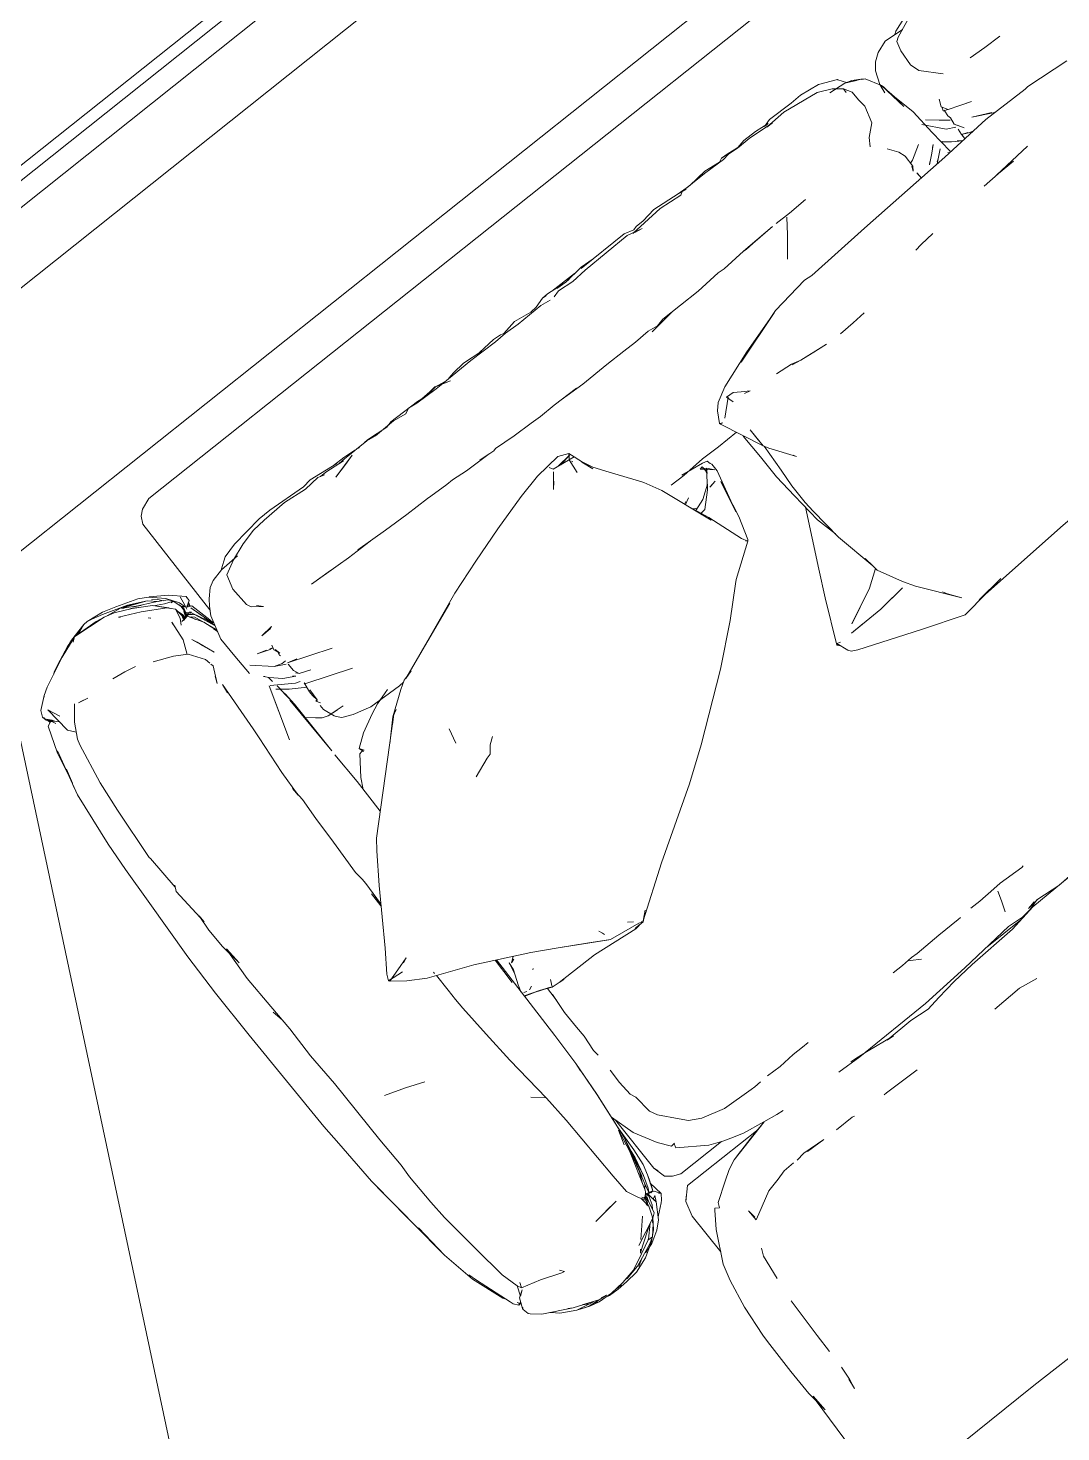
# Model space of a CAD drawing. Header units: millimetres. Extents: x 0 to 57242, y -59538 to 11130.
# Drawn here: x 10766 to 11862, y -1116 to 373 of the extents above; entities that cross this region are included whole.
import ezdxf

# ---------------------------------------------------------------- set-up
doc = ezdxf.new("R2010")
doc.units = ezdxf.units.MM
for name, color, linetype, lineweight in [('A-GLAZ', 151, 'Continuous', 9), ('G-IMPT', 8, 'Continuous', 9), ('I-FURN', 30, 'Continuous', 9)]:
    doc.layers.add(name, color=color, linetype=linetype, lineweight=lineweight)

# ---------------------------------------------------------------- blocks, each defined once
blk = doc.blocks.new('M_Window-Single-Hung - 1015 x 1500mm-351340-Level 0')
at = {"layer": 'A-GLAZ'}
for p, q in [((-507.5, 160), (507.5, 160)), ((475.75, -58.4), (-475.75, -58.4)), ((-431.3, -147.3), (431.3, -147.3)), ((507.5, -160), (-507.5, -160))]:
    blk.add_line(p, q, dxfattribs=at)
at = {"layer": 'A-GLAZ', "lineweight": 18}
for p, q in [((-507.5, -160), (-507.5, 160)), ((507.5, 160), (507.5, -160)), ((-507.5, -58.4), (-475.75, -58.4)), ((-475.75, -147.3), (-475.75, -58.4)), ((475.75, -58.4), (507.5, -58.4)), ((475.75, -147.3), (475.75, -58.4)), ((-475.75, -102.85), (-431.3, -102.85)), ((-431.3, -147.3), (-431.3, -102.85)), ((431.3, -147.3), (431.3, -102.85)), ((475.75, -102.85), (431.3, -102.85)), ((-431.3, -125.075), (431.3, -125.075)), ((-507.5, -147.3), (-431.3, -147.3)), ((431.3, -147.3), (507.5, -147.3))]:
    blk.add_line(p, q, dxfattribs=at)
blk = doc.blocks.new('M_Window-Single-Hung - 1015 x 1500mm-351075-Level 0')
at = {"layer": 'A-GLAZ'}
for p, q in [((-507.5, 160), (507.5, 160)), ((475.75, -58.4), (-475.75, -58.4)), ((-431.3, -147.3), (431.3, -147.3)), ((507.5, -160), (-507.5, -160))]:
    blk.add_line(p, q, dxfattribs=at)
at = {"layer": 'A-GLAZ', "lineweight": 18}
for p, q in [((-507.5, -160), (-507.5, 160)), ((507.5, 160), (507.5, -160)), ((-507.5, -58.4), (-475.75, -58.4)), ((-475.75, -147.3), (-475.75, -58.4)), ((475.75, -58.4), (507.5, -58.4)), ((475.75, -147.3), (475.75, -58.4)), ((-475.75, -102.85), (-431.3, -102.85)), ((-431.3, -147.3), (-431.3, -102.85)), ((431.3, -147.3), (431.3, -102.85)), ((475.75, -102.85), (431.3, -102.85)), ((-431.3, -125.075), (431.3, -125.075)), ((-507.5, -147.3), (-431.3, -147.3)), ((431.3, -147.3), (507.5, -147.3))]:
    blk.add_line(p, q, dxfattribs=at)
blk = doc.blocks.new('LR1190_SOFA_19 - SOFA_ICV_DXF-1032981-Level 0')
at = {"layer": 'G-IMPT'}
for p, q in [((-943.8, 1433.1), (1708.9, 1433.8)), ((1708.9, 1433.8), (1721, 1429.4)), ((1721, 1429.4), (1727, 1424.3)), ((1730.6, 1416.5), (1727, 1424.3)), ((1731.5, 1301.3), (1730.6, 1416.5)), ((1822.1, 1370.2), (1807.8, 1365.7)), ((1822.1, 1370.2), (1841.3, 1372.7)), ((1823.8, 1368.2), (1839, 1372.3)), ((1837.8, 1371.6), (1839, 1372.3)), ((1845.9, 1372.5), (1841.3, 1372.7)), ((1856.6, 1368.1), (1845.9, 1372.5)), ((1859.4, 1368.3), (1845.9, 1372.5)), ((1845.9, 1372.5), (1866.5, 1367.5)), ((1784.2, 1357.9), (1774.1, 1352.3)), ((1777.9, 1350.1), (1802.7, 1361.3)), ((1777.9, 1350.1), (1804, 1361)), ((1777.9, 1350.1), (1797, 1359.6)), ((1792.1, 1356), (1777.9, 1350.1)), ((1777.9, 1350.1), (1791.1, 1355.9)), ((1807.8, 1365.7), (1784.2, 1357.9)), ((1804, 1361), (1785.8, 1350.4)), ((1789.9, 1344.9), (1812.4, 1355.4)), ((1792.1, 1356), (1804, 1361)), ((1798.2, 1355.1), (1795, 1354.1)), ((1795.3, 1353.8), (1813.1, 1361.8)), ((1823.8, 1368.2), (1797, 1359.6)), ((1801.9, 1359), (1804, 1361)), ((1821.5, 1364.2), (1802.7, 1361.3)), ((1810.7, 1354), (1812.4, 1355.4)), ((1813.1, 1361.8), (1824.3, 1365.1)), ((1824.3, 1365.1), (1861.4, 1368.4)), ((1833.7, 1366.7), (1824.3, 1365.1)), ((1840.5, 1366.7), (1824.3, 1365.1)), ((1833.7, 1366.7), (1861.4, 1368.4)), ((1840.5, 1366.7), (1861.4, 1368.4)), ((1873.1, 1365.2), (1861.4, 1368.4)), ((1869.6, 1365.5), (1862.9, 1367.2)), ((1866.5, 1364.7), (1862.9, 1367.2)), ((1869.6, 1366.2), (1866.5, 1367.5)), ((1869.6, 1365.5), (1885.4, 1359.6)), ((1873.1, 1365.2), (1894.7, 1356.1)), ((1917.7, 1344.4), (1885.4, 1359.6)), ((1901.9, 1352.4), (1894.7, 1356.1)), ((1098.8, 1340), (1068.3, 1337)), ((1098.8, 1340), (1115, 1337.8)), ((1197.2, 1340.3), (1181.6, 1339.1)), ((1197.2, 1340.3), (1219.9, 1337.9)), ((1242.7, 1340.3), (1219.9, 1337.9)), ((1249.6, 1339.9), (1242.7, 1340.3)), ((1244.9, 1339.9), (1249.6, 1339.9)), ((1249.6, 1339.9), (1245.8, 1339.7)), ((1249.6, 1339.9), (1261, 1336.7)), ((1529.6, 1338.9), (1562.6, 1342.8)), ((1562.6, 1342.8), (1572.7, 1341.6)), ((1572.5, 1338.1), (1598.8, 1341.1)), ((1616, 1344.3), (1572.7, 1341.6)), ((1598.8, 1341.1), (1627.4, 1339.8)), ((1616, 1344.3), (1630.5, 1344)), ((1630.5, 1344), (1667.6, 1339.4)), ((1756.4, 1340.8), (1742.3, 1327.9)), ((1756.4, 1340.8), (1773.5, 1352)), ((1759.8, 1337.1), (1769.9, 1342.8)), ((1760.7, 1339.6), (1774.1, 1352.3)), ((1764.3, 1339.6), (1767.8, 1344.2)), ((1764.3, 1330.1), (1776.4, 1342.6)), ((1775.8, 1341.9), (1765.3, 1336.1)), ((1766.2, 1331.3), (1789.9, 1344.9)), ((1773.4, 1348.1), (1767.8, 1344.2)), ((1777.9, 1350.1), (1768.5, 1342)), ((1793.1, 1354.3), (1769.9, 1342.8)), ((1773.3, 1339.2), (1776.4, 1342.6)), ((1795.3, 1353.8), (1776.4, 1342.6)), ((1793.1, 1354.3), (1785.8, 1350.4)), ((1789.2, 1350.2), (1795, 1354.1)), ((1901.3, 1352.1), (1903.5, 1351.2)), ((1903.3, 1351.2), (1901.9, 1352.4)), ((1901.9, 1352.4), (1903.2, 1351.2)), ((1901.9, 1352.4), (1903.7, 1351)), ((1917.7, 1344.4), (1925.7, 1339.7)), ((750.5, 1334.6), (782.2, 1321.6)), ((757.6, 1335.9), (780.2, 1328)), ((795.4, 1326.8), (773.5, 1325.2)), ((780.2, 1328), (783.1, 1325.9)), ((795.4, 1326.8), (808.9, 1322.1)), ((860.4, 1326.2), (855, 1318.2)), ((860.4, 1326.2), (860.5, 1326.4)), ((879.6, 1334.9), (860.5, 1326.4)), ((886, 1329.3), (871.1, 1322.5)), ((879.6, 1334.9), (901.5, 1337.9)), ((886, 1329.3), (926.4, 1334.9)), ((901.5, 1337.9), (914.4, 1337.5)), ((943.2, 1338.2), (914.4, 1337.5)), ((926.4, 1334.9), (950.6, 1333.8)), ((943.1, 1333.6), (972.6, 1335.9)), ((943.1, 1333.6), (950.6, 1333.8)), ((952.1, 1335.9), (943.2, 1338.2)), ((947.2, 1335.9), (962.8, 1337.5)), ((947.2, 1335.9), (952.1, 1335.9)), ((962.8, 1337.5), (978.4, 1337.8)), ((988.9, 1335.6), (972.6, 1335.9)), ((988.1, 1336.1), (978.4, 1337.8)), ((985.2, 1335.7), (1000.1, 1337.5)), ((986.6, 1335.6), (1008.6, 1337.9)), ((988.1, 1336.1), (1008.6, 1337.9)), ((988.9, 1335.6), (1000.3, 1336.7)), ((1000.1, 1337.5), (1008.6, 1337.9)), ((1000.3, 1336.7), (1008.1, 1335.5)), ((1033, 1336.3), (1008.1, 1335.5)), ((1013.1, 1335.9), (1008.6, 1337.9)), ((1013.1, 1335.9), (1031, 1338.2)), ((1031, 1338.2), (1053.2, 1336.1)), ((1063.3, 1336), (1033, 1336.3)), ((1068.3, 1337), (1054.9, 1336.2)), ((1068.3, 1337), (1058.5, 1335.5)), ((1058.9, 1336.1), (1068.3, 1337)), ((1063.3, 1336), (1066.7, 1334)), ((1066.7, 1334), (1092.8, 1336.5)), ((1092.8, 1336.5), (1132.1, 1333.9)), ((1124.5, 1337.5), (1115, 1337.8)), ((1120.9, 1332.1), (1138.2, 1336)), ((1120.9, 1332.1), (1129.7, 1333.5)), ((1124.5, 1337.5), (1128.9, 1336.3)), ((1139.4, 1339.6), (1128.9, 1336.3)), ((1195.8, 1335.2), (1138.2, 1336)), ((1198.2, 1339.1), (1139.4, 1339.6)), ((1198.2, 1339.1), (1181.6, 1339.1)), ((1213.5, 1333.6), (1195.8, 1335.2)), ((1206.8, 1339.3), (1237.5, 1339.7)), ((1213.5, 1333.6), (1231.5, 1335.6)), ((1214.8, 1338.2), (1219.9, 1337.9)), ((1231.3, 1338.7), (1219.9, 1337.9)), ((1231.5, 1335.6), (1239, 1333.4)), ((1255.8, 1335.1), (1244.7, 1333.3)), ((1287.1, 1334.6), (1255.8, 1335.1)), ((1261, 1336.7), (1268.7, 1336.1)), ((1288.4, 1339.2), (1268.7, 1336.1)), ((1287.1, 1334.6), (1303.5, 1335.2)), ((1305.1, 1336.4), (1288.4, 1339.2)), ((1317.5, 1334.8), (1303.5, 1335.2)), ((1305.1, 1336.4), (1308.6, 1337.4)), ((1317.8, 1338.2), (1308.6, 1337.4)), ((1350.5, 1335.7), (1317.5, 1334.8)), ((1317.8, 1338.2), (1338, 1336.5)), ((1335, 1336.2), (1358.2, 1338.5)), ((1335, 1336.2), (1338, 1336.5)), ((1388.8, 1335.3), (1350.5, 1335.7)), ((1372.8, 1336.7), (1358.2, 1338.5)), ((1372.8, 1336.7), (1380.2, 1335.4)), ((1380.7, 1332.1), (1397.7, 1337.6)), ((1380.7, 1332.1), (1397.1, 1337.2)), ((1397.1, 1337.2), (1386.4, 1335.3)), ((1388.8, 1335.3), (1398, 1335)), ((1413, 1335.6), (1397.1, 1337.2)), ((1416.2, 1336.3), (1397.1, 1337.2)), ((1413, 1335.6), (1397.7, 1337.6)), ((1423.3, 1336), (1398, 1335)), ((1421.6, 1336.9), (1416.2, 1336.3)), ((1421.6, 1336.9), (1457.2, 1337.7)), ((1433.5, 1337.3), (1423.3, 1336)), ((1433.5, 1337.3), (1439.6, 1334.3)), ((1439.6, 1334.3), (1454.5, 1336.6)), ((1479.2, 1335.9), (1454.5, 1336.6)), ((1457.2, 1337.7), (1464.2, 1335.8)), ((1488.4, 1338.2), (1464.2, 1335.8)), ((1489.7, 1337.9), (1479.2, 1335.9)), ((1488.4, 1338.2), (1492.8, 1337.9)), ((1520.2, 1337.7), (1489.7, 1337.9)), ((1499.2, 1337.5), (1501.5, 1337.3)), ((1506, 1337.8), (1519.7, 1339.2)), ((1539.4, 1328), (1511.3, 1335.6)), ((1523.1, 1332.1), (1511.3, 1335.6)), ((1533.7, 1339.3), (1519.7, 1339.2)), ((1527.6, 1337), (1520.2, 1337.7)), ((1544.4, 1338.9), (1522.2, 1336.4)), ((1527.6, 1337), (1522.2, 1336.4)), ((1539.4, 1328), (1523.1, 1332.1)), ((1529.6, 1338.9), (1533.7, 1339.3)), ((1551.9, 1338.8), (1544.4, 1338.9)), ((1554.8, 1339.7), (1547.2, 1337.5)), ((1551.9, 1338.8), (1547.2, 1337.5)), ((1572.5, 1338.1), (1554.8, 1339.7)), ((1642.9, 1338.6), (1627.4, 1339.8)), ((1642.9, 1338.6), (1660.5, 1333.9)), ((1679, 1327.3), (1660.5, 1333.9)), ((1683.7, 1335.1), (1667.6, 1339.4)), ((1695.6, 1326.8), (1672.9, 1327.7)), ((1679, 1327.3), (1694.5, 1319)), ((1683.7, 1335.1), (1694.9, 1327.4)), ((1695, 1327.3), (1694.9, 1327.4)), ((1695.6, 1326.8), (1709.3, 1323.4)), ((1742.3, 1327.9), (1742.7, 1322.7)), ((1742.3, 1327.9), (1742.9, 1326.1)), ((1747.8, 1331.7), (1749.3, 1321.5)), ((1752.2, 1327.3), (1750, 1320.1)), ((1753.7, 1325.6), (1752.1, 1319.6)), ((1760.7, 1339.6), (1752.2, 1327.3)), ((1756.4, 1332.5), (1753.1, 1323.4)), ((1756.4, 1332.5), (1759.8, 1337.1)), ((1756.4, 1332.5), (1765.3, 1336.1)), ((1756.4, 1332.5), (1759.2, 1332.5)), ((1766.2, 1331.3), (1759.7, 1324.6)), ((1764.3, 1330.1), (1763.6, 1328.6)), ((1773.3, 1339.2), (1764.8, 1329.8)), ((1788.2, 1335.3), (1786, 1333.2)), ((1788.2, 1335.3), (1786.6, 1333.8)), ((1938.2, 1329.4), (1925.7, 1339.7)), ((1925.7, 1339.7), (1926.8, 1338.3)), ((1932.2, 1325.2), (1926.2, 1312.2)), ((1932.2, 1325.2), (1929.2, 1295.5)), ((1941.5, 1322.7), (1938.2, 1329.4)), ((782.2, 1321.6), (785.9, 1318.9)), ((785.9, 1318.9), (789, 1308.4)), ((817.2, 1316.2), (808.9, 1322.1)), ((823.3, 1308.6), (817.2, 1316.2)), ((840.7, 1311.2), (836.9, 1308.9)), ((836.9, 1308.9), (840.3, 1310.9)), ((840.1, 1310.5), (836.9, 1308.9)), ((840.7, 1311.2), (856.6, 1318.7)), ((840.8, 1311.2), (849.1, 1316.2)), ((856.6, 1318.7), (845.3, 1313.1)), ((856.6, 1318.7), (849.1, 1316.2)), ((875.5, 1320.5), (856.6, 1318.7)), ((861.7, 1314.9), (856.7, 1306.4)), ((861.7, 1314.9), (861.5, 1314.2)), ((862, 1310), (861.5, 1314.2)), ((861.7, 1314.9), (871.1, 1322.5)), ((861.7, 1314.9), (862, 1310)), ((1698.8, 1303.3), (1694.5, 1319)), ((1716.6, 1319.5), (1709.3, 1323.4)), ((1725, 1311), (1716.6, 1319.5)), ((1725, 1311), (1729.5, 1304.6)), ((1738.2, 1292.9), (1744, 1316.5)), ((1740.6, 1293.8), (1748.6, 1310.3)), ((1741.9, 1301.8), (1746.2, 1315.4)), ((1742.4, 1302.5), (1746.2, 1315.4)), ((1742.7, 1322.7), (1748.9, 1318.6)), ((1742.7, 1322.7), (1748.7, 1318.4)), ((1742.7, 1322.7), (1748.7, 1318.9)), ((1748.9, 1318.6), (1744, 1316.5)), ((1744.3, 1321.5), (1745.7, 1317.3)), ((1744.8, 1294.8), (1754.6, 1310.8)), ((1745.9, 1317.3), (1745.5, 1319.2)), ((1746, 1320.3), (1746.2, 1317.5)), ((1753, 1312.7), (1747.3, 1306.7)), ((1747.3, 1306.7), (1752.5, 1311.4)), ((1748.5, 1311.5), (1752.6, 1314.5)), ((1748.5, 1311.5), (1750.3, 1313)), ((1748.6, 1310.3), (1750.3, 1313)), ((1749.3, 1321.5), (1750.2, 1317)), ((1749.6, 1320.8), (1750.2, 1317)), ((1750.3, 1313), (1749.7, 1310.9)), ((1753.1, 1323.3), (1750, 1320.1)), ((1750.3, 1313), (1752.6, 1314.5)), ((1753, 1312.7), (1751.7, 1312.6)), ((1752.1, 1319.6), (1753.7, 1313.9)), ((1755.1, 1311.2), (1752.5, 1311.4)), ((1752.6, 1311.4), (1753, 1312.7)), ((1753, 1312.7), (1755.7, 1311.6)), ((1753.1, 1323.4), (1753.5, 1316.5)), ((1755.5, 1311.4), (1753.5, 1316.5)), ((1753.7, 1313), (1753.5, 1316.5)), ((1755, 1313.9), (1753.5, 1316.5)), ((1753.7, 1313), (1755.3, 1312)), ((1756.6, 1311.4), (1754.2, 1317.4)), ((1756.3, 1311.7), (1754.2, 1317.4)), ((1755.8, 1311.6), (1754.6, 1310.8)), ((1756.6, 1310.9), (1754.6, 1310.8)), ((1754.6, 1310.8), (1760.5, 1309.8)), ((1755.8, 1311.6), (1759.7, 1310.7)), ((1756.6, 1310.9), (1762.6, 1310.1)), ((1757.4, 1314.3), (1757.4, 1314.4)), ((1757.4, 1314.3), (1757.7, 1311.2)), ((1757.4, 1314.3), (1757.7, 1310.8)), ((1757.4, 1314.3), (1758.4, 1311)), ((1757.5, 1315.3), (1758, 1314)), ((1757.5, 1315.3), (1757.7, 1311.2)), ((1759.3, 1321.6), (1757.8, 1316)), ((1758, 1314), (1757.8, 1316)), ((1758, 1314.1), (1759.4, 1310.7)), ((1758, 1314), (1759.1, 1311.4)), ((1758.9, 1318.3), (1758.2, 1316.8)), ((1759.7, 1324.6), (1758.5, 1315.1)), ((1758.5, 1315.1), (1759.7, 1311.3)), ((1759.7, 1324.6), (1761.8, 1313.9)), ((1761.8, 1313.9), (1765.6, 1307.3)), ((1771.3, 1315.9), (1773.5, 1294.1)), ((1771.3, 1315.9), (1772.2, 1313.5)), ((1891.3, 1308.6), (1902.2, 1310.9)), ((1891.3, 1308.6), (1899.2, 1310.3)), ((1899.2, 1310.3), (1902.2, 1310.9)), ((1918.2, 1297.3), (1906.1, 1312.7)), ((1935.6, 1312.5), (1930.4, 1307.6)), ((1939.6, 1318.7), (1933.8, 1312.2)), ((1935.7, 1310.8), (1934.4, 1308.7)), ((1939.6, 1318.7), (1935.6, 1312.5)), ((1935.7, 1310.8), (1936.7, 1312.9)), ((1936.6, 1313.4), (1940.4, 1317.7)), ((1937.6, 1315.2), (1936.6, 1313.4)), ((1938.6, 1313.8), (1936.7, 1312.9)), ((1942.6, 1311.6), (1937.2, 1313.8)), ((1938.5, 1314), (1938.6, 1313.8)), ((1939.4, 1316.4), (1938.6, 1313.8)), ((1938.6, 1313.8), (1938.6, 1314.1)), ((1941.5, 1322.7), (1940.1, 1318.5)), ((1941.5, 1322.7), (1940.3, 1320.4)), ((1941.5, 1322.7), (1940.4, 1317.7)), ((1942.6, 1311.6), (1952.7, 1282.8)), ((790.2, 1290.6), (789, 1308.4)), ((823.3, 1308.6), (828.4, 1294.4)), ((827.8, 1292.5), (836.9, 1308.9)), ((855.3, 1286.4), (856.5, 1295.8)), ((856.7, 1306.4), (856.5, 1295.8)), ((1698.8, 1303.3), (1697.6, 1281.4)), ((1734.9, 1295.6), (1729.5, 1304.6)), ((1734.9, 1295.6), (1742.1, 1269.6)), ((1738, 1284.4), (1747.3, 1306.7)), ((1738.2, 1288.3), (1741.9, 1301.8)), ((1738.2, 1288.3), (1741, 1297.8)), ((1749.1, 1305), (1745, 1295.1)), ((1751.7, 1307.5), (1749.1, 1305)), ((1749.7, 1302.7), (1751.8, 1307.5)), ((1754, 1309.8), (1751.8, 1307.5)), ((1792.4, 1286.9), (1812.9, 1295.6)), ((1843.2, 1306.1), (1830.7, 1303.5)), ((1843.2, 1306.1), (1857.5, 1308.1)), ((1926.9, 1281.3), (1918.2, 1297.3)), ((1929.2, 1295.5), (1923.2, 1288)), ((790.2, 1290.6), (787, 1280.2)), ((827.8, 1292.5), (823.1, 1260.2)), ((823.1, 1260.2), (827.1, 1290)), ((827.8, 1292.5), (824.7, 1274.4)), ((827.8, 1292.5), (827.1, 1290)), ((830.1, 1284.2), (828.4, 1294.4)), ((829.6, 1289.2), (828.4, 1294.4)), ((855.3, 1286.4), (860.6, 1268)), ((1697.6, 1281.4), (1695.2, 1276.4)), ((1738.2, 1292.9), (1737.4, 1288.4)), ((1740.6, 1293.8), (1737.9, 1284.8)), ((1744.4, 1293.6), (1739.1, 1280.5)), ((1740.3, 1281.7), (1739.6, 1278.7)), ((1739.7, 1278.1), (1741.1, 1283.1)), ((1740.3, 1281.7), (1744.8, 1294.8)), ((1756.2, 1263.2), (1763.5, 1282.7)), ((1763.4, 1281.6), (1766.2, 1288.7)), ((1766.2, 1288.7), (1763.5, 1282.7)), ((1773.5, 1294.1), (1779.8, 1279.2)), ((1792.4, 1286.9), (1778.9, 1278.7)), ((1926.9, 1281.3), (1928.6, 1275.2)), ((1963.8, 1235.2), (1951.2, 1284.9)), ((1960, 1248.2), (1952.7, 1282.8)), ((769, 1261.4), (787, 1280.2)), ((819.1, 1249.7), (824.7, 1274.4)), ((872.4, 1257.5), (860.6, 1268)), ((1685.1, 1268.5), (1695.2, 1276.4)), ((1685.1, 1268.5), (1690.1, 1273.9)), ((1741.6, 1246.3), (1742.1, 1269.6)), ((1756.2, 1263.2), (1762.6, 1279.4)), ((1778.9, 1278.7), (1768, 1262.8)), ((1928.6, 1275.2), (1937, 1230.3)), ((716.9, 1255.8), (697.1, 1255.2)), ((716.9, 1255.8), (736.1, 1257)), ((872.4, 1257.5), (877.7, 1249)), ((1533.3, 1251.2), (1505.1, 1250.1)), ((1533.3, 1251.2), (1569.2, 1253.1)), ((1553.3, 1252.4), (1569.2, 1253.1)), ((1553.3, 1252.4), (1582, 1252.8)), ((1595.6, 1253.5), (1582, 1252.8)), ((1595.6, 1253.5), (1630.3, 1255.3)), ((1630.3, 1255.3), (1605.5, 1254.2)), ((1766, 1252.5), (1766.7, 1255.3)), ((1774.2, 1235.3), (1766, 1252.5)), ((1768, 1262.8), (1767, 1257)), ((1960, 1248.2), (1955.9, 1263.6)), ((1955.9, 1263.6), (1961.5, 1244)), ((789.1, 1242.9), (792.2, 1235.4)), ((819.1, 1249.7), (816.7, 1220)), ((865, 1236.2), (857.7, 1225.7)), ((988.6, 1247.4), (966.2, 1248.3)), ((988.6, 1247.4), (1006.4, 1247.5)), ((993.4, 1245.7), (1004.6, 1230.6)), ((1038.9, 1246.4), (1011.4, 1247.4)), ((1011.4, 1247.4), (1051.8, 1246.2)), ((1038.9, 1246.4), (1048.6, 1246)), ((1051.8, 1246.2), (1048.6, 1246)), ((1051.8, 1246.2), (1079.5, 1244.5)), ((1079.5, 1244.5), (1087.3, 1244.9)), ((1115.8, 1243.1), (1087.3, 1244.9)), ((1115.8, 1243.1), (1163.6, 1243.1)), ((1181, 1239.6), (1150.1, 1243)), ((1172.4, 1241.2), (1163.6, 1243.1)), ((1172.4, 1241.2), (1184, 1242.8)), ((1201.7, 1242.1), (1184, 1242.8)), ((1201.7, 1242.1), (1217, 1242.3)), ((1240.2, 1242.4), (1217, 1242.3)), ((1273, 1242), (1240.2, 1242.4)), ((1273, 1242), (1301.5, 1243.4)), ((1280.7, 1242.9), (1310.6, 1243.4)), ((1280.7, 1242.9), (1301.5, 1243.4)), ((1310.6, 1243.4), (1329.6, 1243.3)), ((1329.6, 1243.3), (1341.7, 1243.7)), ((1364.2, 1244.5), (1341.7, 1243.7)), ((1364.2, 1244.5), (1388.2, 1246.3)), ((1388.2, 1246.3), (1391.1, 1245.5)), ((1391.1, 1245.5), (1408.6, 1247)), ((1396.9, 1246.1), (1426.9, 1247.1)), ((1396.9, 1246.1), (1408.6, 1247)), ((1444.2, 1248.7), (1426.9, 1247.1)), ((1452, 1248.6), (1444.2, 1248.7)), ((1452, 1248.6), (1473.2, 1249.7)), ((1477.4, 1249.8), (1473.2, 1249.7)), ((1477.4, 1249.8), (1505.1, 1250.1)), ((1705.6, 1245.2), (1691.3, 1246.6)), ((1694.2, 1245.6), (1691.3, 1246.6)), ((1705.6, 1245.2), (1694.2, 1245.6)), ((1740.9, 1222.3), (1741.6, 1246.3)), ((1774.2, 1235.3), (1770.9, 1242.7)), ((763.7, 1219.7), (788.4, 1228.4)), ((763.7, 1219.7), (771.8, 1222.7)), ((788.4, 1228.4), (792.2, 1235.4)), ((793.5, 1230.9), (788.4, 1228.4)), ((788.4, 1228.4), (789.5, 1230.5)), ((791.7, 1230.2), (793.5, 1230.9)), ((793.5, 1230.9), (791.9, 1235)), ((792.8, 1223.3), (792, 1219.9)), ((793.5, 1230.9), (792.3, 1229.3)), ((792.3, 1229.3), (792.8, 1223.3)), ((803, 1225.7), (793.7, 1218.4)), ((803, 1225.7), (814.2, 1235)), ((820.3, 1233.5), (803, 1213.4)), ((855, 1218.3), (857.7, 1225.7)), ((1020.7, 1210.5), (1004.6, 1230.6)), ((1702, 1219.1), (1704.9, 1225.9)), ((1702, 1219.1), (1703.5, 1225.1)), ((1703.6, 1217.6), (1703.1, 1221.2)), ((1704.9, 1225.9), (1703.5, 1231.1)), ((1707.5, 1229.1), (1704.3, 1228)), ((1704.9, 1228.1), (1707.8, 1228.7)), ((1721.4, 1233.4), (1707.8, 1228.7)), ((1721.4, 1233.4), (1711.4, 1230.3)), ((1735, 1229.1), (1715.7, 1211.9)), ((1771.6, 1220.7), (1770.4, 1231.1)), ((1770.4, 1231.1), (1774.3, 1174)), ((1937, 1230.3), (1940.7, 1196.1)), ((1970.8, 1174), (1963.8, 1235.2)), ((773.8, 1206.5), (751.6, 1195.1)), ((773.8, 1206.5), (754, 1197.2)), ((793.1, 1212.2), (787.2, 1202.7)), ((787.2, 1202.7), (791.4, 1209.6)), ((793.1, 1212.2), (792, 1219.9)), ((793.8, 1208.8), (803, 1213.4)), ((815.4, 1206.3), (807.2, 1199.5)), ((815.4, 1206.3), (814, 1205.4)), ((814.1, 1192.7), (816.7, 1220)), ((824, 1209.5), (830.8, 1203.1)), ((824, 1209.5), (826.5, 1207.3)), ((836.2, 1219.2), (851.4, 1210.2)), ((851.4, 1210.2), (855.2, 1208.8)), ((855, 1218.3), (855.3, 1204.8)), ((1655.3, 1188.6), (1702.2, 1206.1)), ((1702.2, 1206.1), (1691.9, 1203.2)), ((1707.2, 1209), (1702.6, 1208.8)), ((1703.6, 1217.6), (1703.3, 1216.2)), ((1715.7, 1211.9), (1704.2, 1205.8)), ((1707.2, 1209), (1715.7, 1211.9)), ((1716.5, 1196.1), (1727, 1206)), ((1726.9, 1200.3), (1727.7, 1206.4)), ((1726.9, 1200.3), (1727.7, 1205.9)), ((1731.2, 1210.5), (1727, 1206)), ((1730, 1209.6), (1731.2, 1210.5)), ((657.9, 1190.6), (707.2, 1195)), ((711, 1194.5), (707.2, 1195)), ((763.7, 1195.3), (711, 1194.5)), ((751.4, 1195.7), (750.3, 1195.1)), ((763.7, 1195.3), (822.6, 1191.1)), ((782, 1194), (786.9, 1195.9)), ((793.8, 1198.9), (786.9, 1195.9)), ((787.2, 1196.3), (793.8, 1198.9)), ((793.8, 1198.9), (792.9, 1205.6)), ((793.7, 1193.2), (793.5, 1198.7)), ((793.8, 1193.4), (793.8, 1198.9)), ((807.2, 1199.5), (797, 1193.1)), ((801.6, 1196.4), (797, 1193.1)), ((815.7, 1191.6), (817, 1192.9)), ((820.9, 1201.3), (833.3, 1190.6)), ((820.9, 1201.3), (829.1, 1194.3)), ((822.6, 1191.1), (936.2, 1185.4)), ((829.1, 1194.3), (832.2, 1192.4)), ((830.8, 1203.1), (840.5, 1195)), ((838.2, 1197.1), (840.5, 1195)), ((858.2, 1200.6), (855.3, 1204.8)), ((855.8, 1191.5), (856.2, 1196.8)), ((855.8, 1191.5), (856.2, 1189.4)), ((858.2, 1200.6), (855.9, 1205.4)), ((856.2, 1196.8), (856.2, 1193.4)), ((1330.6, 1193.7), (1328.1, 1187.6)), ((1354, 1191.1), (1328.1, 1187.6)), ((1330.6, 1193.7), (1341.5, 1198.7)), ((1331.5, 1191), (1330.6, 1193.7)), ((1330.6, 1193.7), (1334.1, 1188.4)), ((1347.8, 1190.2), (1330.9, 1192)), ((1344.6, 1189.8), (1330.9, 1192)), ((1371.4, 1195.7), (1341.5, 1198.7)), ((1356.2, 1195.1), (1354, 1191.1)), ((1371.4, 1195.7), (1398.3, 1189.7)), ((1702.4, 1195.6), (1699.6, 1189.3)), ((1699.6, 1189.3), (1702.1, 1195.6)), ((1699.6, 1189.3), (1702.1, 1192.2)), ((1702.4, 1195.6), (1702.5, 1204.6)), ((1704.1, 1189.4), (1716.5, 1196.1)), ((1704.1, 1189.4), (1706.8, 1191.5)), ((1731.4, 1198.5), (1708.9, 1183.7)), ((1729.1, 1191.8), (1718.3, 1183.1)), ((1723.9, 1167), (1726, 1193.8)), ((1751.5, 1140.7), (1732.7, 1198.9)), ((1732.7, 1198.9), (1742.1, 1169.7)), ((1940.7, 1196.1), (1945.5, 1136)), ((936.2, 1185.4), (1011, 1180.9)), ((1020.4, 1181.7), (1011, 1180.9)), ((1020.4, 1181.7), (1064.6, 1175.8)), ((1325.2, 1178.6), (1319.5, 1166.7)), ((1328.1, 1187.6), (1320.8, 1165.2)), ((1325.4, 1178.2), (1320.8, 1165.2)), ((1332.7, 1184.3), (1333.3, 1185.7)), ((1334.2, 1188.3), (1336, 1172.6)), ((1366.9, 1173.9), (1355.3, 1188.7)), ((1366.9, 1173.9), (1361.2, 1180.6)), ((1398.3, 1189.7), (1439.1, 1178.3)), ((1478.8, 1165.8), (1439.1, 1178.3)), ((1651.7, 1158.7), (1700.6, 1176.8)), ((1699.6, 1189.3), (1687.4, 1184.7)), ((1701.6, 1178.3), (1700.6, 1176.8)), ((1703.1, 1167.5), (1701.6, 1178.3)), ((1701.9, 1172.7), (1718.3, 1183.1)), ((1704, 1181.9), (1708.9, 1183.7)), ((1725.6, 1189), (1723.9, 1167)), ((1724.6, 1181.8), (1723.9, 1167)), ((1126.9, 1155.7), (1064.6, 1175.8)), ((1126.9, 1155.7), (1067.2, 1174.8)), ((1115.5, 1160.3), (1067.2, 1174.8)), ((1309.1, 1151.6), (1319.5, 1166.7)), ((1517.2, 1153.3), (1478.8, 1165.8)), ((1702, 1155.8), (1701.6, 1168.8)), ((1702, 1155.8), (1703.2, 1162.3)), ((1703.1, 1167.5), (1703.2, 1162.3)), ((1723.6, 1103.7), (1724.9, 1173.6)), ((1723.6, 1103.7), (1723.9, 1167)), ((1751.5, 1140.7), (1742.1, 1169.7)), ((1774.3, 1174), (1775.3, 1162.6)), ((1779.4, 1118.6), (1775.3, 1162.6)), ((1973, 1141.5), (1970.8, 1174)), ((1156.9, 1145.9), (1115.5, 1160.3)), ((1288.5, 1121.9), (1309.1, 1151.6)), ((1517.2, 1153.3), (1586.1, 1125.7)), ((1586.1, 1125.7), (1527.9, 1148.3)), ((1527.9, 1148.3), (1614.4, 1114.8)), ((1704.1, 1155.5), (1701.3, 1150.9)), ((1703.3, 1154.4), (1701.3, 1150.9)), ((1704.1, 1155.5), (1702, 1155.8)), ((1702, 1155.8), (1703.3, 1154.4)), ((1703.1, 1143.3), (1703.4, 1149)), ((1723.8, 1149), (1715.2, 1141.8)), ((791.6, 1141.9), (746.6, 1145.8)), ((768.3, 1142.7), (777.7, 1142.8)), ((768.3, 1142.7), (791.6, 1141.9)), ((809.3, 1141.2), (777.7, 1142.8)), ((900.1, 1134.4), (882.9, 1135.9)), ((900.1, 1134.4), (908.3, 1133.2)), ((1146.7, 1131.2), (1153.7, 1135.6)), ((1162.3, 1136.5), (1153.7, 1135.6)), ((1156.9, 1145.9), (1172.7, 1137.5)), ((1160, 1128.1), (1162.3, 1136.5)), ((1161.1, 1135.2), (1177.7, 1119.9)), ((1172.7, 1137.5), (1178.9, 1130.8)), ((1684.4, 1133.5), (1703.5, 1135.2)), ((1691.6, 1134), (1703.5, 1135.2)), ((1698.4, 1131.2), (1703.1, 1143.3)), ((1703.5, 1135.2), (1699.8, 1134.8)), ((1709.6, 1137.3), (1703.5, 1135.2)), ((1709.6, 1137.3), (1715.2, 1141.8)), ((1945.2, 1134.2), (1943.4, 1094)), ((1945.2, 1134.2), (1945.5, 1136)), ((1973, 1141.5), (1975.3, 1100.1)), ((1076.1, 1117.9), (1044.3, 1114.2)), ((1076.1, 1117.9), (1060.1, 1115.9)), ((1076.1, 1117.9), (1086.7, 1120.7)), ((1076.1, 1117.9), (1086.5, 1119.7)), ((1105.4, 1122.8), (1086.7, 1120.7)), ((1146.7, 1131.2), (1138.5, 1125.9)), ((1144.9, 1127.5), (1138.5, 1125.9)), ((1185.3, 1117.8), (1163.9, 1071.7)), ((1185.6, 1119.2), (1178.9, 1130.8)), ((1185.6, 1119.2), (1182.3, 1117.5)), ((1185.6, 1119.2), (1183.9, 1117.7)), ((1185.3, 1117.8), (1185.6, 1119.2)), ((1277.8, 1101.5), (1287.4, 1120.1)), ((1288.5, 1121.9), (1287.4, 1120.1)), ((1604.8, 1117.6), (1614.4, 1114.8)), ((1604.8, 1117.6), (1616.8, 1114.5)), ((1641, 1116.7), (1636.7, 1117.7)), ((1654.6, 1112.4), (1641, 1116.7)), ((1662.1, 1114.6), (1681.9, 1119.6)), ((1681.9, 1119.6), (1693.1, 1124.7)), ((1693.1, 1124.7), (1697.3, 1129.4)), ((1698.4, 1131.2), (1697.3, 1129.4)), ((1779.4, 1118.6), (1780.7, 1089.1)), ((1008.1, 1114.4), (992.2, 1115.3)), ((1008.1, 1114.4), (1026, 1113.7)), ((1044.3, 1114.2), (1060.1, 1115.9)), ((1625.7, 1108.7), (1616.8, 1114.5)), ((1624.4, 1113), (1618.6, 1113.4)), ((1624.4, 1113), (1662.1, 1114.6)), ((1625.7, 1108.7), (1650.4, 1091.6)), ((1665.8, 1107.7), (1654.6, 1112.4)), ((1665.8, 1107.7), (1685.3, 1097.6)), ((1163.9, 1071.7), (1164.3, 1093.8)), ((1164.2, 1082.2), (1164.3, 1093.8)), ((1173.6, 1064.2), (1174.2, 1092.8)), ((1177.2, 1100.5), (1201.9, 1100.5)), ((1201.9, 1100.5), (1223.1, 1101.1)), ((1218.8, 1090.4), (1218.7, 1081.5)), ((1219.7, 1092.2), (1218.8, 1090.4)), ((1220.7, 1095.8), (1219.7, 1092.2)), ((1231.7, 1093.9), (1220.2, 1083.7)), ((1225.9, 1090.6), (1220.2, 1083.7)), ((1220.7, 1095.8), (1225.9, 1097.3)), ((1249.5, 1099.6), (1223.1, 1101.1)), ((1250.8, 1101.1), (1225.9, 1097.3)), ((1231.7, 1093.9), (1225.9, 1090.6)), ((1239.3, 1071.9), (1225.9, 1090.6)), ((1228.7, 1085.7), (1225.9, 1090.6)), ((1231.7, 1093.9), (1228.4, 1094.6)), ((1228.4, 1089.4), (1228.4, 1094.6)), ((1229.1, 1086.1), (1228.4, 1089.4)), ((1249.5, 1099.6), (1266.4, 1099.9)), ((1277.8, 1101.5), (1256.4, 1044.3)), ((1647.7, 1093), (1642.9, 1095.3)), ((1642.9, 1095.3), (1650.4, 1091.6)), ((1647.7, 1093), (1744.1, 1001.8)), ((1647.7, 1093), (1655.7, 1085.3)), ((1647.7, 1093), (1650.4, 1091.6)), ((1670.7, 1071.3), (1650.4, 1091.6)), ((1699.4, 1087.6), (1685.3, 1097.6)), ((1699.4, 1087.6), (1696.2, 1082.6)), ((1699.4, 1087.6), (1696.8, 1083.9)), ((1699.4, 1087.6), (1697.6, 1082.1)), ((1723.5, 1098.3), (1722.8, 1061.5)), ((1779.9, 1082.7), (1781.1, 1098.5)), ((1780.7, 1089.1), (1781.1, 1098.5)), ((1945.5, 1089.7), (1942.2, 1046.1)), ((1942.4, 1096), (1945.5, 1089.7)), ((1942.4, 1096), (1943.4, 1094)), ((1975.3, 1100.1), (1979.1, 1027.8)), ((1163.9, 1071.7), (1164.2, 1082.2)), ((1230.2, 1035), (1218.7, 1081.5)), ((1235.8, 1072.6), (1227.4, 1074.1)), ((1235.8, 1072.6), (1232.5, 1073.1)), ((1235.6, 1076.8), (1239.3, 1071.9)), ((1235.6, 1076.8), (1249.7, 1067)), ((1254.6, 1057.4), (1239.3, 1071.9)), ((1267.5, 1074), (1256.4, 1048.2)), ((1260.5, 1077.9), (1267.4, 1074.4)), ((1265.2, 1076.6), (1267.9, 1075.2)), ((1696.8, 1083.9), (1696.2, 1082.6)), ((1702.3, 1082.8), (1696.8, 1083.9)), ((1717.1, 1062.3), (1702.3, 1082.8)), ((1779.9, 1082.7), (1781.4, 1058.2)), ((1143.4, 1040.8), (1160.7, 1066.1)), ((1163.9, 1071.7), (1160.7, 1066.1)), ((1163.3, 1070.7), (1165.4, 1039.6)), ((1173.6, 1064.2), (1173.3, 1037.2)), ((1222.6, 1070.1), (1231, 1029.3)), ((1222.6, 1070.1), (1230.2, 1035)), ((1262.6, 1062.5), (1249.7, 1067)), ((1254.6, 1057.4), (1260.5, 1056.7)), ((1260, 1063.4), (1263.9, 1065.7)), ((1717.1, 1062.3), (1722.9, 1050.8)), ((1723.1, 1021.7), (1722.8, 1061.5)), ((1782.4, 1026.8), (1781.4, 1058.2)), ((1143.4, 1040.8), (1145.2, 1044.1)), ((1256.4, 1048.2), (1243.4, 1009.2)), ((1261.3, 1056.8), (1256.4, 1044.3)), ((1615.4, 1028.2), (1611.6, 1044.5)), ((1942.6, 1054.2), (1942.2, 1046.1)), ((1944.1, 1036.3), (1942.6, 1054.2)), ((1166.8, 1019.7), (1165.4, 1039.6)), ((1170.9, 1009.6), (1173.3, 1037.2)), ((1231, 1029.3), (1238.6, 1004.1)), ((1944.1, 1036.3), (1943.5, 1013.7)), ((1980.1, 979.6), (1979.1, 1027.8)), ((1166.8, 996.9), (1166.8, 1019.7)), ((1782.4, 1026.8), (1784.4, 987.1)), ((1940.5, 988.9), (1943.5, 1013.7)), ((1170.9, 1009.6), (1167.7, 974.4)), ((1239.8, 1002.6), (1238.6, 1004.1)), ((1239.8, 1002.6), (1243.4, 1009.2)), ((1239.8, 1002.6), (1241.3, 1004.5)), ((1239.8, 1002.6), (1274.8, 978.6)), ((1580.5, 1009.4), (1588, 1004.1)), ((1588, 1004.1), (1594.3, 996.4)), ((1744.1, 1001.8), (1752.4, 990.9)), ((1940.5, 988.9), (1941.6, 1009)), ((1944.1, 970.5), (1942.4, 1004.8)), ((1161.7, 946.1), (1165.7, 984.7)), ((1166.8, 996.9), (1165.7, 984.7)), ((1169.4, 993), (1199.2, 932.5)), ((1599.4, 994.7), (1594.3, 996.4)), ((1599.4, 994.7), (1620.9, 986.6)), ((1752.4, 990.9), (1773, 960.6)), ((1783.2, 977.1), (1784.4, 987.1)), ((1162.2, 950.9), (1167.7, 974.4)), ((1278, 975.6), (1274.8, 978.6)), ((1306.9, 948.6), (1278, 975.6)), ((1783.2, 977.1), (1782.9, 971)), ((1782.9, 971), (1784, 945)), ((1944.1, 970.5), (1942.9, 931.8)), ((1980.1, 979.6), (1979.9, 922.3)), ((1809.5, 904.8), (1773, 960.6)), ((1785.2, 958.8), (1785, 943.7)), ((1785.2, 958.8), (1785.3, 942.8)), ((1161.7, 946.1), (1152.3, 899.7)), ((1306.9, 948.6), (1347, 914.8)), ((1213, 904.8), (1199.2, 932.5)), ((1942, 900.6), (1942.9, 931.8)), ((1942.4, 912.9), (1944.8, 925.6)), ((1153.7, 910.8), (1151.6, 893.4)), ((1153.7, 910.8), (1152.3, 899.7)), ((1347, 914.8), (1412.9, 864.6)), ((1978.2, 797.2), (1979.9, 922.3)), ((1151.6, 893.4), (1138, 867.1)), ((1151.8, 895.6), (1169.9, 883.3)), ((1213, 904.8), (1234.4, 857.7)), ((1809.5, 904.8), (1825.3, 882.2)), ((1942, 900.6), (1942.5, 864.8)), ((1208.2, 865.5), (1169.9, 883.3)), ((1813.4, 878.5), (1798.5, 883)), ((1798.5, 883), (1804.1, 880.4)), ((1813.4, 878.5), (1827.4, 874.3)), ((1825.3, 882.2), (1828.2, 875.4)), ((1130.3, 854.5), (1138, 867.1)), ((1208.2, 865.5), (1190.4, 873.6)), ((1448.5, 840), (1412.9, 864.6)), ((1828.2, 875.4), (1810.7, 873.5)), ((1813.1, 863.1), (1827.4, 874.3)), ((1828.2, 875.4), (1824.1, 875.1)), ((1828.2, 875.4), (1827.4, 874.3)), ((1941.1, 826), (1942.5, 864.8)), ((1130.3, 854.5), (1099.5, 814.2)), ((1174.4, 858.4), (1142.2, 862)), ((1142.2, 862), (1170.7, 859)), ((1174.4, 858.4), (1214.6, 858)), ((1198.2, 858.2), (1214.6, 858)), ((1233.4, 859.2), (1228.7, 846.3)), ((1233.4, 859.2), (1229.6, 857.9)), ((1234.4, 857.7), (1231.6, 854.5)), ((1234.4, 857.7), (1232.8, 857.8)), ((1234.4, 857.7), (1233.4, 859.2)), ((1747.1, 832.2), (1794.6, 852)), ((1785.2, 851), (1785.3, 852.9)), ((1813.1, 863.1), (1794.6, 852)), ((1153.8, 814.7), (1220, 839.9)), ((1226.5, 843.3), (1220, 839.9)), ((1226.5, 843.3), (1228.7, 846.3)), ((1523.9, 793.1), (1448.5, 840)), ((1785.2, 848.1), (1785.2, 828.2)), ((1099.5, 814.2), (1108.9, 827.2)), ((1108.9, 827.2), (1111.5, 832)), ((1691.4, 804.8), (1747.1, 832.2)), ((1724.8, 821.3), (1726.3, 720.2)), ((1726.7, 792.3), (1726.2, 821.7)), ((1726.3, 822), (1726.5, 811.4)), ((1785, 815.7), (1785.2, 828.2)), ((1940.6, 749.1), (1941.1, 826)), ((889.5, 810.8), (971.4, 807.5)), ((971.4, 807.5), (1086.4, 801.2)), ((1104.6, 798.3), (1054.4, 804.8)), ((1086.4, 801.2), (1054.4, 804.8)), ((1108.1, 797.9), (1153.8, 814.7)), ((1691.4, 804.8), (1665.7, 790.5)), ((1714.4, 809.1), (1708.8, 813.3)), ((1714.4, 809.1), (1710.1, 810.4)), ((1718.6, 798.6), (1716.3, 810.4)), ((1716.3, 810.4), (1717.4, 802)), ((1785, 815.7), (1784.6, 803.5)), ((1104.6, 798.3), (1108.1, 797.9)), ((1523.9, 793.1), (1577.3, 757)), ((1665.7, 790.5), (1616.7, 763.1)), ((1618.3, 763.9), (1665.7, 790.5)), ((1665.7, 790.5), (1638.8, 775.4)), ((1701.2, 789.1), (1700.2, 790.1)), ((1723.4, 786.6), (1717.4, 802)), ((1718.6, 798.6), (1717.4, 802)), ((1782.6, 766.5), (1784.6, 803.5)), ((1977, 773.4), (1978.2, 797.2)), ((1616.7, 763.1), (1638.8, 775.4)), ((1619.2, 773.7), (1621, 777.7)), ((1713, 776.5), (1717.1, 774.8)), ((1720.5, 775), (1723.8, 776.2)), ((1723.4, 786.6), (1725.9, 778)), ((1864.7, 767.6), (1884.8, 775.3)), ((1884.8, 775.3), (1907.3, 782.9)), ((1577.9, 756), (1568.5, 764.5)), ((1577.3, 757), (1568.5, 764.5)), ((1603.6, 761), (1582.6, 757.8)), ((1586, 762.6), (1591.4, 766.2)), ((1588.7, 755), (1640.3, 761)), ((1603.6, 761), (1616.7, 763.1)), ((1618.3, 763.9), (1616.7, 763.1)), ((1619.2, 773.7), (1618.4, 771)), ((1688, 761.2), (1640.3, 761)), ((1680.4, 761.2), (1682.1, 760.7)), ((1682.1, 760.7), (1688, 761.2)), ((1696.6, 762.1), (1688, 761.2)), ((1693, 769.3), (1696.6, 762.1)), ((1696.6, 762.1), (1709.4, 767.7)), ((1698.2, 763), (1725.5, 773.4)), ((1698.2, 763), (1709.4, 767.7)), ((1701.5, 752.4), (1701.4, 763.9)), ((1725.5, 773.4), (1709.4, 767.7)), ((1709.4, 767.7), (1725.5, 772.5)), ((1780.1, 729.3), (1782.6, 766.5)), ((1977, 773.4), (1974.9, 720.5)), ((1582.6, 757.8), (1577.9, 756)), ((1579.7, 757.5), (1577.9, 756)), ((1577.9, 756), (1589.1, 755.8)), ((1589.1, 755.8), (1583.4, 756.4)), ((1588.7, 755), (1583.8, 755.8)), ((1703.1, 732.7), (1701.2, 755.5)), ((1701.5, 752.4), (1701.7, 747.5)), ((1940.6, 749.1), (1939.7, 714)), ((1703.1, 732.7), (1702.9, 712.5)), ((1726.3, 720.2), (1727.4, 683.1)), ((1780.1, 729.3), (1774.6, 673.7)), ((1963, 610.6), (1974.9, 720.5)), ((1972.9, 702.1), (1974.9, 720.5)), ((1702.9, 712.5), (1702.6, 700.2)), ((1702.6, 700.2), (1704.2, 682.3)), ((1939.7, 714), (1940.3, 699)), ((1963, 610.6), (1972.9, 702.1)), ((1775.2, 674.3), (1787, 684.9)), ((1939.5, 663.7), (1940.3, 699)), ((1704.2, 682.3), (1703.3, 675.1)), ((1727.4, 683.1), (1728.3, 673.8)), ((1727.4, 683.1), (1730.6, 643)), ((1727.4, 683.1), (1730.3, 643.7)), ((1772.8, 642.3), (1774.6, 673.7)), ((1775.2, 674.3), (1774.6, 673.7)), ((1703.6, 638.5), (1703.4, 655)), ((1938.2, 642.2), (1939.5, 663.7)), ((1968, 656.7), (1967.7, 652.7)), ((1730.3, 643.7), (1736, 590.4)), ((1730.6, 643), (1736, 590.4)), ((1772.8, 642.3), (1771, 564.9)), ((1938.2, 642.2), (1932.7, 594.9)), ((1967.7, 652.7), (1963, 610.6)), ((1966.6, 650.6), (1963, 610.6)), ((1703.6, 638.5), (1702.6, 621.5)), ((1699.9, 615.4), (1697.7, 594.7)), ((1699.9, 615.4), (1702.6, 621.5)), ((1733.3, 615), (1725.5, 587.9)), ((1733.3, 615), (1733.7, 610.5)), ((1734.2, 607.1), (1733.7, 610.5)), ((1733.7, 610.5), (1734.2, 607.1)), ((1733.7, 610.5), (1734.1, 608.1)), ((1963, 610.6), (1955.5, 572.3)), ((1731.9, 609.9), (1731.9, 544.7)), ((1731.9, 544.7), (1731.9, 609.9)), ((1734.6, 603.5), (1736.3, 573.1)), ((1740.6, 575), (1736.1, 599.6)), ((1736.1, 599.6), (1740.9, 583.6)), ((1693.6, 586.3), (1678.3, 568.8)), ((1693.6, 586.3), (1697.7, 594.7)), ((1712.3, 563.7), (1725.5, 587.9)), ((1736, 590.4), (1746, 551)), ((1739.4, 573.9), (1736, 590.4)), ((1932.7, 594.9), (1928.2, 556.3)), ((1671.5, 561.3), (1678.3, 568.8)), ((1738.3, 554.9), (1736.3, 573.1)), ((1739.4, 573.9), (1749.6, 538.4)), ((1739.4, 573.9), (1740.7, 565.6)), ((1740.6, 575), (1753.5, 532)), ((1740.7, 569.5), (1745.1, 545.4)), ((1741.2, 567.8), (1745.1, 545.4)), ((1953.2, 568.9), (1939.4, 528.8)), ((1943.2, 536.5), (1955.5, 572.3)), ((1953.2, 568.9), (1955.7, 578.4)), ((1228, 550.9), (1225.4, 551.5)), ((1228, 550.9), (1256.1, 552.2)), ((1265.1, 551.8), (1256.1, 552.2)), ((1284.9, 550.9), (1265.1, 551.8)), ((1284.9, 550.9), (1297, 551.1)), ((1633.9, 547.4), (1658.9, 554.4)), ((1671.5, 561.3), (1658.9, 554.4)), ((1702.7, 551.3), (1698.2, 551.9)), ((1700.1, 547.1), (1699, 551.4)), ((1712.3, 563.7), (1702.7, 551.3)), ((1738.3, 554.9), (1741.5, 543.3)), ((1740.7, 565.6), (1745.1, 545.4)), ((1744.1, 557.4), (1746.5, 547.6)), ((1746, 551), (1750.9, 540.8)), ((1769.8, 543.3), (1771, 564.9)), ((1928.2, 556.3), (1923.1, 537.3)), ((1266.7, 536.8), (1263.4, 547.3)), ((1266.7, 536.8), (1270.9, 525.1)), ((1314.9, 549.9), (1311.7, 550.1)), ((1341.4, 549.5), (1314.9, 549.9)), ((1371.6, 548.9), (1341.4, 549.5)), ((1371.6, 548.9), (1378.7, 549.2)), ((1371.6, 541), (1381.6, 547.4)), ((1391.6, 548.4), (1378.7, 549.2)), ((1384.3, 548.9), (1381.6, 547.4)), ((1391.6, 548.4), (1404.3, 548.7)), ((1528.6, 546.8), (1520.7, 546.9)), ((1528.6, 546.8), (1541.1, 546.7)), ((1559.8, 545.7), (1541.1, 546.7)), ((1559.8, 545.7), (1576.5, 546.3)), ((1586.3, 545.8), (1594.4, 545.3)), ((1599, 545.6), (1594.4, 545.3)), ((1599, 545.6), (1633.9, 547.4)), ((1700.1, 547.1), (1670.9, 527.4)), ((1731.9, 544.7), (1728.1, 530.9)), ((1731.9, 544.7), (1729.9, 539.6)), ((1731.9, 544.7), (1731, 541.6)), ((1743.1, 538.5), (1741.5, 543.3)), ((1741.5, 543.3), (1747.7, 526.7)), ((1741.5, 543.3), (1746.1, 530.2)), ((1743.1, 538.5), (1747.7, 526.7)), ((1745.1, 545.4), (1749.9, 531.7)), ((1747.1, 546.3), (1746.5, 547.6)), ((1746.5, 547.6), (1747.2, 546)), ((1746.5, 547.6), (1747.7, 544.9)), ((1749.6, 538.4), (1752.3, 527)), ((1749.6, 538.4), (1750.8, 535.7)), ((1764.7, 532), (1769.8, 543.3)), ((1815.1, 538.7), (1784.9, 542)), ((1784.9, 542), (1800, 540.7)), ((1918.6, 538.3), (1920.7, 532.9)), ((1923.1, 537.3), (1920.7, 532.9)), ((1923.1, 537.3), (1927, 526.6)), ((1943.2, 536.5), (1940.7, 532.8)), ((1656.6, 521.4), (1648, 518.7)), ((1656.6, 521.4), (1670.9, 527.4)), ((1713, 522.1), (1658.1, 522)), ((1713, 522.1), (1721.8, 525.7)), ((1721.8, 525.7), (1728.1, 530.9)), ((1742.6, 518.9), (1744.6, 534.6)), ((1742.6, 518.9), (1746.9, 525.3)), ((1747.7, 526.7), (1746.1, 530.2)), ((1748.5, 526.5), (1746.9, 525.3)), ((1747.7, 526.7), (1755.5, 528.6)), ((1752.3, 527), (1747.7, 526.7)), ((1747.7, 526.7), (1750.6, 526)), ((1752.7, 519.4), (1749.2, 521.4)), ((1749.2, 521.4), (1752.1, 515.1)), ((1752.3, 527), (1750, 531.4)), ((1752.7, 533.6), (1750.8, 535.7)), ((1752.5, 535.3), (1750.8, 535.7)), ((1750.8, 535.7), (1752.9, 533.8)), ((1752.1, 515.1), (1753.3, 523.8)), ((1752.3, 527), (1755.5, 528.6)), ((1756.5, 528.2), (1753.3, 523.8)), ((1753.3, 523.8), (1754.5, 527.2)), ((1753.7, 526.7), (1753.3, 523.8)), ((1753.5, 532), (1754.5, 530.3)), ((1753.7, 526.7), (1755.4, 527.9)), ((1757.3, 515.3), (1753.7, 526.7)), ((1755, 525.3), (1753.7, 526.7)), ((1754.5, 530.3), (1758.3, 526.3)), ((1757.3, 527.3), (1756.7, 524.9)), ((1758.3, 519.8), (1756.7, 524.9)), ((1757.4, 526.6), (1757.1, 525)), ((1757.9, 521.7), (1758.6, 525.8)), ((1760.9, 507.3), (1757.9, 521.7)), ((1760.8, 527.1), (1758.3, 526.3)), ((1758.3, 524.1), (1758.3, 525.7)), ((1758.4, 523.1), (1761, 528.7)), ((1759.4, 526.7), (1758.4, 523.1)), ((1760.9, 518.1), (1758.4, 523.1)), ((1759, 526.9), (1759.3, 524.5)), ((1759.8, 523.6), (1762.1, 527.1)), ((1761.2, 516.5), (1759.8, 523.6)), ((1762.5, 527.8), (1761.2, 516.5)), ((1764.7, 532), (1762.5, 527.8)), ((1874.2, 517.8), (1877.7, 522.3)), ((1899.7, 526.8), (1877.2, 518.5)), ((1920.7, 532.9), (1899.7, 526.8)), ((1920.7, 532.9), (1919.7, 535)), ((1921.4, 530.8), (1927, 526.6)), ((1921.4, 530.8), (1928.9, 525.7)), ((1933.4, 514.9), (1928.9, 525.7)), ((1930.5, 521.8), (1934.1, 520.5)), ((1931.5, 521.4), (1934.1, 520.5)), ((1934.1, 523.4), (1932.3, 521)), ((1938, 525), (1934.4, 520.2)), ((1939.4, 528.8), (1938, 525)), ((1209.2, 511.6), (1175.8, 513.1)), ((1244.7, 511), (1184.3, 512.1)), ((1209.2, 511.6), (1235.6, 514.2)), ((1249.4, 512.5), (1235.6, 514.2)), ((1236.8, 514.1), (1248.7, 510.6)), ((1240.4, 514.3), (1249.4, 512.5)), ((1244.7, 511), (1276.1, 506)), ((1248.7, 510.6), (1260.1, 509.4)), ((1277.8, 510.7), (1260.1, 509.4)), ((1309.4, 508), (1263.2, 508)), ((1277.8, 510.7), (1341.3, 505.4)), ((1594.3, 507.9), (1586.4, 507.2)), ((1594.3, 507.9), (1610, 510.4)), ((1651.2, 500.6), (1609.7, 510.2)), ((1609.7, 510.2), (1631.4, 505.5)), ((1609.7, 510.2), (1659.6, 498.5)), ((1634.2, 514.5), (1610, 510.4)), ((1715.3, 508), (1619.7, 508)), ((1634.2, 514.5), (1648, 518.7)), ((1715.3, 508), (1727.4, 496)), ((1742.6, 518.9), (1744.5, 521)), ((1746.5, 513.1), (1742.6, 518.9)), ((1746.5, 513.1), (1748.6, 511)), ((1760.5, 501.4), (1748.6, 511)), ((1752.1, 515.1), (1752.8, 518.9)), ((1762.2, 498.7), (1752.1, 515.1)), ((1760.1, 511.4), (1757.3, 515.3)), ((1760.9, 507.3), (1765.9, 503.8)), ((1761.2, 516.5), (1762.3, 519.5)), ((1761.2, 516.5), (1765.9, 503.8)), ((1789.9, 494), (1772.8, 512.3)), ((1877.2, 518.5), (1874.2, 517.8)), ((1930.8, 505.5), (1932.1, 507.2)), ((1934.4, 520.2), (1931, 520.6)), ((1933.8, 513.8), (1932.1, 507.2)), ((1933.4, 514.9), (1932.4, 515.9)), ((1932.8, 515.8), (1933.8, 513.8)), ((1933.4, 514.9), (1932.9, 516.1)), ((1933.4, 514.9), (1933.8, 513.8)), ((1276.1, 506), (1333.2, 503.4)), ((1359.2, 501.1), (1333.2, 503.4)), ((1341.3, 505.4), (1397.5, 501.9)), ((1359.2, 501.1), (1382.6, 497.9)), ((1382.6, 497.9), (1399.2, 495.3)), ((1487.4, 500.9), (1397.5, 501.9)), ((1421, 497.2), (1399.2, 495.3)), ((1453.7, 496.8), (1421, 497.2)), ((1478.4, 500.6), (1445.3, 496.1)), ((1453.7, 496.8), (1445.3, 496.1)), ((1491.9, 502.1), (1478.4, 500.6)), ((1487.4, 500.9), (1515, 502.2)), ((1491.9, 502.1), (1498.2, 502.7)), ((1631.4, 505.5), (1659.6, 498.5)), ((1651.2, 500.6), (1659.6, 498.5)), ((1659.6, 498.5), (1670.1, 493.7)), ((1670.1, 493.7), (1681.2, 486.6)), ((1723.4, 500), (1727.4, 496)), ((1731.8, 479.5), (1727.4, 496)), ((1762.2, 498.7), (1770.2, 491.3)), ((1772.7, 493.9), (1765.2, 504.3)), ((1765.9, 503.8), (1765.6, 505.1)), ((1765.9, 503.8), (1795.3, 490.2)), ((1769.1, 499), (1766.8, 503.4)), ((1767.2, 503.2), (1769.1, 499)), ((1768.6, 500.8), (1769.1, 499)), ((1769.1, 499), (1778.4, 488.7)), ((1783.3, 483.6), (1770.2, 491.3)), ((1771.2, 501.4), (1783.3, 489.2)), ((1772.7, 493.9), (1777.7, 489.5)), ((1774, 499.9), (1793, 487.4)), ((1791.3, 492.1), (1795.3, 490.2)), ((1921.3, 497.6), (1891.2, 482)), ((1905.5, 486.4), (1912.5, 492.7)), ((1912.5, 492.7), (1913.4, 493.5)), ((1921.3, 497.6), (1930.8, 505.5)), ((1701, 473.7), (1681.2, 486.6)), ((1731.8, 479.5), (1731.6, 431.1)), ((1784.3, 488.7), (1778.4, 488.7)), ((1778.4, 488.7), (1785.8, 484.1)), ((1779, 488.3), (1782.2, 485.5)), ((1797.9, 475.9), (1782.2, 485.5)), ((1806.1, 478.1), (1783.3, 489.2)), ((1783.3, 483.6), (1791.1, 480.8)), ((1810, 474.2), (1785.8, 484.1)), ((1794.5, 479.8), (1790.3, 481.5)), ((1799, 483), (1793, 487.4)), ((1799, 483), (1796.4, 486.2)), ((1809.1, 473), (1800.5, 478.1)), ((1806.1, 478.1), (1816.4, 473.4)), ((1891.2, 482), (1864.6, 471.8)), ((1864.6, 471.8), (1881.6, 478.6)), ((1889.4, 477.8), (1870.1, 473.6)), ((1874.3, 474.1), (1881.6, 478.6)), ((1889.4, 477.8), (1876.1, 472.6)), ((1889.4, 477.8), (1876.6, 472.9)), ((1889.4, 477.8), (1905.5, 486.4)), ((1891.2, 482), (1895.9, 484.9)), ((1891.2, 482), (1896, 484.8)), ((1701, 473.7), (1703.5, 468.5)), ((1703.5, 468.5), (1707.6, 471.2)), ((1708.9, 469.4), (1707.6, 471.2)), ((1720.6, 452.7), (1708.9, 469.4)), ((1815.1, 469.8), (1797.9, 475.9)), ((1810, 474.2), (1826.8, 470.9)), ((1829.6, 468.2), (1815.1, 469.8)), ((1816.4, 473.4), (1833, 470.4)), ((1826.8, 470.9), (1829.6, 471)), ((1841.5, 467.9), (1829.6, 468.2)), ((1833, 470.4), (1849.6, 469.1)), ((1838.9, 469.9), (1835.6, 469.2)), ((1843.3, 469.6), (1835.6, 469.2)), ((1841.5, 467.9), (1852.7, 468.5)), ((1849.6, 469.1), (1865.5, 469.9)), ((1852.7, 468.5), (1856.9, 469.4)), ((1855, 470.4), (1876.6, 472.9)), ((1861.3, 471.8), (1855, 470.4)), ((1876.1, 472.6), (1865.5, 469.9)), ((1868.8, 471.4), (1865.5, 469.9)), ((1869.5, 471.4), (1865.5, 469.9)), ((1309.3, 452.4), (1288.7, 449.1)), ((1309.3, 452.4), (1343.7, 451.3)), ((1489, 453.4), (1448.4, 452.2)), ((1489, 453.4), (1492.2, 453.2)), ((1533.4, 456), (1530.9, 455.3)), ((1554.9, 455.7), (1533.4, 456)), ((1571.9, 456.2), (1597.4, 458)), ((1571.9, 456.2), (1593.4, 456.9)), ((1607.7, 456.7), (1597.4, 458)), ((1625.4, 456.5), (1612.5, 456.7)), ((1625.4, 456.5), (1636.1, 453.4)), ((1651.4, 450), (1636.1, 453.4)), ((1674.8, 437.3), (1651.4, 450)), ((1681.5, 446.9), (1680.3, 437.1)), ((1681.5, 446.9), (1680.9, 434.1)), ((1720.6, 452.7), (1737.7, 419.1)), ((1674.8, 437.3), (1680.9, 434.1)), ((1742.7, 401.2), (1737.7, 419.1)), ((1699, 399.1), (1695.2, 407.2)), ((1699, 399.1), (1702.4, 371.5)), ((1742.7, 401.2), (1748.4, 369.5)), ((1751.5, 334.1), (1748.4, 369.5)), ((1707, 297.9), (1705.5, 343.8)), ((1751.5, 334.1), (1751.9, 325.9)), ((1751.9, 325.9), (1752.4, 285.6)), ((1707, 297.9), (1706.9, 276.5)), ((1752.4, 285.6), (1752.1, 255.2)), ((1708.8, 240.5), (1707.6, 255.6)), ((1752.1, 255.2), (1749.2, 231.1)), ((1708.8, 240.5), (1710.7, 229.3)), ((1710.7, 229.3), (1709.4, 240.7)), ((1750.1, 250.2), (1749.2, 231.1)), ((1750.8, 244.3), (1752.7, 183.3)), ((1484.3, 112.5), (1559.9, 113.1)), ((1620.2, 113.1), (1559.9, 113.1)), ((1620.2, 113.1), (1685.8, 112.6))]:
    blk.add_line(p, q, dxfattribs=at)
blk = doc.blocks.new('LR1190_SOFA_19 - LR1190_SOFA_19-1033392-Level 0')
at = {"extrusion": (0, 0, -1), "zscale": -1, "rotation": 180}
blk.add_blockref('LR1190_SOFA_19 - SOFA_ICV_DXF-1032981-Level 0', (1959.4, 1435.8), dxfattribs=at)

msp = doc.modelspace()

# ---------------------------------------------------------------- block references
at = {"layer": 'A-GLAZ'}
for name, p, rotation in [('M_Window-Single-Hung - 1015 x 1500mm-351075-Level 0', (11050.1, 254.7), 218.5192572358331), ('M_Window-Single-Hung - 1015 x 1500mm-351340-Level 0', (10682.9, -797.7), 281.9999999999999)]:
    msp.add_blockref(name, p, dxfattribs=dict(at, rotation=rotation))
at = {"layer": 'I-FURN', "rotation": 218.5192572358333}
msp.add_blockref('LR1190_SOFA_19 - LR1190_SOFA_19-1033392-Level 0', (10697.2, -280.6), dxfattribs=at)

doc.saveas('drawing.dxf')
